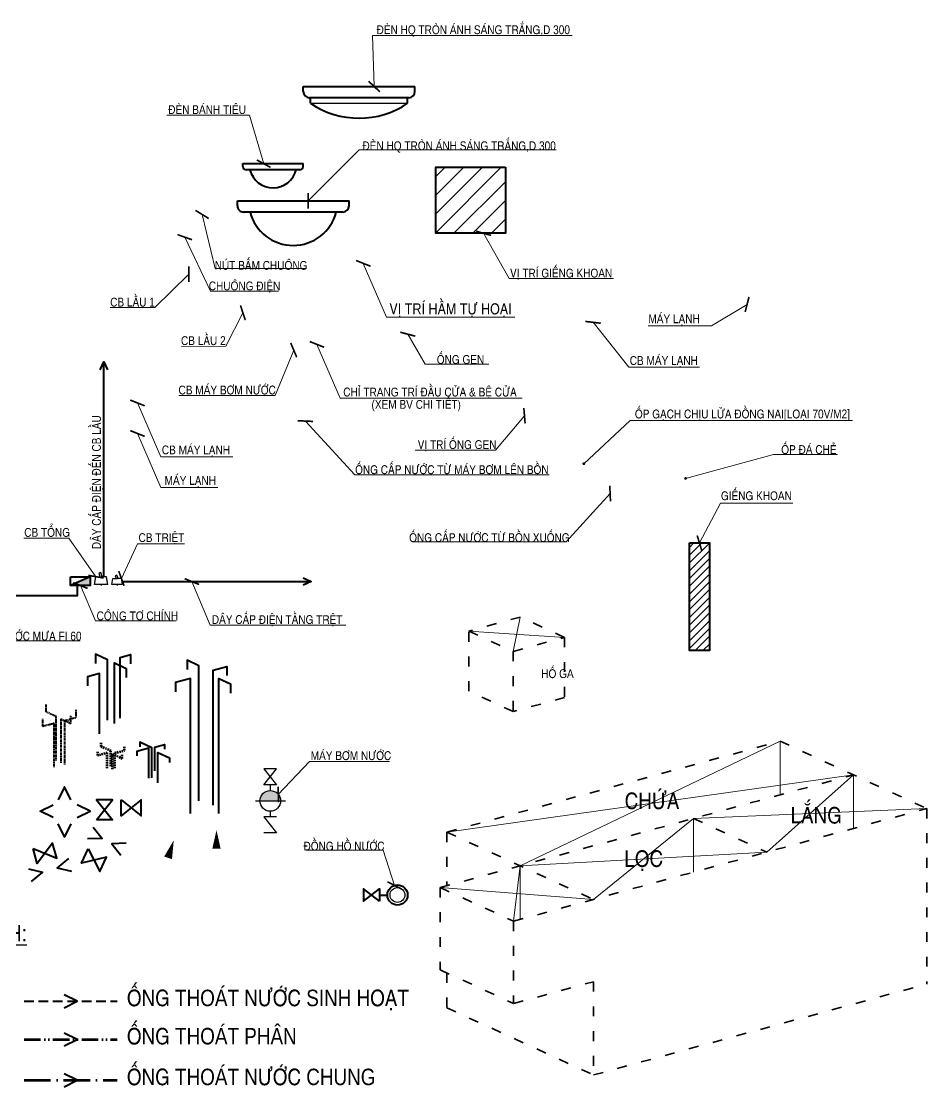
# Model space of a CAD drawing. Header units: millimetres. Extents: x -37049 to 129367, y 25385 to 90033.
# Drawn here: x 49909 to 66388, y 70639 to 90033 of the extents above; entities that cross this region are included whole.
import ezdxf
from ezdxf.enums import TextEntityAlignment as Align

# ---------------------------------------------------------------- set-up
doc = ezdxf.new("R2010")
doc.units = ezdxf.units.MM
doc.header["$MEASUREMENT"] = 0
for name, pattern in [('ACAD_ISO03W100', [30, 12, -18]), ('ACAD_ISO10W100', [18, 12, -3, 0, -3]), ('ACAD_ISO12W100', [21, 12, -3, 0, -3, 0, -3]), ('DASHED2', [0.375, 0.25, -0.125])]:
    doc.linetypes.add(name, pattern=pattern)
doc.layers.add('NCHU', color=70, linetype='Continuous')
for name, color, linetype, lineweight in [('NCKHBAO', 191, 'Continuous', 13), ('Ndnuoc1', 171, 'Continuous', 40), ('Ndnuoc2', 191, 'Continuous', 40), ('Ndnuoc3', 211, 'Continuous', 30), ('Ndnuoc5', 231, 'Continuous', 40), ('Ndnuoc6', 241, 'Continuous', 40), ('NKHUAT1', 54, 'ACAD_ISO03W100', 15), ('NKT1', 1, 'Continuous', 13), ('NMANH1', 45, 'Continuous', 9), ('NMANH3', 25, 'Continuous', 9), ('NTHAY2', 51, 'Continuous', 25)]:
    doc.layers.add(name, color=color, linetype=linetype, lineweight=lineweight)
doc.styles.add('AVO', font='vhelvcn.ttf')
doc.linetypes.add('ZIGZAG', pattern='A,0.0001,-0.2,[131,ltypeshp.shx,S=0.2,R=0,X=-0.2,Y=0],-0.4,[131,ltypeshp.shx,S=0.2,R=180,X=0.2,Y=0],-0.2', length=0.8001)
doc.dimstyles.new('50', dxfattribs={"dimtxt": 160, "dimasz": 120, "dimexe": 150, "dimexo": 150, "dimgap": 30, "dimtad": 1, "dimdec": 0, "dimlfac": 0.5, "dimzin": 0, "dimdsep": 46, "dimtxsty": 'AVO', "dimblk": 'ARCHTICK', "dimcen": -2, "dimdle": 120, "dimclrd": 256, "dimclre": 256, "dimclrt": 1, "dimadec": 0, "dimazin": 0, "dimtfac": 1, "dimtdec": 0, "dimtix": 1, "dimtmove": 2, "dimatfit": 3, "dimldrblk": 'ARCHTICK', "dimfxl": 0, "dimtolj": 1, "dimtzin": 0, "dimlwd": 0, "dimlwe": 0, "dimarcsym": 0})

# ---------------------------------------------------------------- blocks, each defined once
blk = doc.blocks.new('A$C67F636AF')
at = {"layer": 'Ndnuoc1', "color": 1}
blk.add_lwpolyline([(290, 70), (0, 299), (0, 70), (290, 299), (290, 70)], dxfattribs=at)
at = {"layer": 'Ndnuoc1'}
blk.add_lwpolyline([(290, 184), (433, 184)], dxfattribs=at)
blk.add_circle((617, 184), 184, dxfattribs=at)
at = {"layer": 'NTHAY2'}
blk.add_circle((617, 184), 135, dxfattribs=at)
blk = doc.blocks.new('A$C6DA86F5C')
at = {"layer": 'Ndnuoc5', "color": 3}
for p, q in [((0, 719), (0, 812)), ((0, 812), (2033, 812)), ((2033, 719), (2033, 812)), ((1921, 607), (112, 607))]:
    blk.add_line(p, q, dxfattribs=at)
for centre, radius, start, end in [((112, 719), 112, 179.999, 269.999), ((1016, 810), 810, 194.471, 345.5269), ((1921, 719), 112, 269.999, 359.999)]:
    blk.add_arc(centre, radius, start, end, dxfattribs=at)
blk = doc.blocks.new('A$C750539AD')
at = {"layer": 'Ndnuoc5', "color": 10}
for p, q in [((0, 381), (0, 431)), ((0, 431), (1098, 431)), ((1098, 381), (1098, 431)), ((1037, 320), (60, 320))]:
    blk.add_line(p, q, dxfattribs=at)
for centre, radius, start, end in [((60, 381), 60.5, 179.999, 269.999), ((549, 430), 437, 194.471, 345.5269), ((1037, 381), 60.5, 269.999, 359.999)]:
    blk.add_arc(centre, radius, start, end, dxfattribs=at)
blk = doc.blocks.new('_ARCHTICK')
at = {"color": 0, "linetype": 'ByBlock', "const_width": 0.15}
blk.add_lwpolyline([(-0.5, -0.5), (0.5, 0.5)], dxfattribs=at)
blk = doc.blocks.new('A$C2C44341D')
at = {"layer": 'Ndnuoc5', "color": 3}
for p, q in [((0, 480), (0, 572)), ((0, 572), (2033, 572)), ((2033, 480), (2033, 572)), ((1921, 368), (112, 368)), ((132, 268), (132, 368)), ((1900, 268), (1900, 368))]:
    blk.add_line(p, q, dxfattribs=at)
for centre, radius, start, end in [((112, 480), 112, 179.999, 269.999), ((1921, 480), 112, 269.999, 359.999), ((1016, 1561), 1566, 235.643, 304.3552)]:
    blk.add_arc(centre, radius, start, end, dxfattribs=at)
at = {"layer": 'NTHAY2'}
blk.add_line((132, 268), (1900, 268), dxfattribs=at)
blk = doc.blocks.new('A$C2D2069A8')
at = {"layer": 'Ndnuoc6'}
blk.add_hatch(color=7, dxfattribs=at).paths.add_polyline_path([(0, 0), (718, 311), (718, 0)])
at = {"layer": 'Ndnuoc6', "color": 7}
blk.add_line((718, 311), (0, 0), dxfattribs=at)
blk.add_lwpolyline([(0, 311), (718, 311), (718, 0), (0, 0)], close=True, dxfattribs=at)
blk = doc.blocks.new('A$C26FA5184')
at = {"layer": 'Ndnuoc3'}
blk.add_line((82, 22), (82, 0), dxfattribs=at)
for points in [[(95, 107), (79, 157), (53, 149), (66, 107)], [(0, 13), (18, 107), (82, 107)], [(164, 13), (0, 13)], [(164, 13), (146, 107), (82, 107)]]:
    blk.add_lwpolyline(points, dxfattribs=at)
blk = doc.blocks.new('A$C20E42A72')
at = {"layer": 'Ndnuoc3', "xscale": 2.25, "yscale": 2.25, "zscale": 2.25}
blk.add_blockref('A$C26FA5184', (0, 0), dxfattribs=at)
blk = doc.blocks.new('A$C748A53FB')
at = {"layer": 'Ndnuoc3'}
h = blk.add_hatch(color=3, dxfattribs=at)
edge = h.paths.add_edge_path()
edge.add_ellipse((132.8, 290.1), major_axis=(66.6, -66.6), ratio=1, start_angle=135, end_angle=225, ccw=False)
edge.add_ellipse((132.8, 290.1), major_axis=(66.6, -66.6), ratio=1, start_angle=45, end_angle=135, ccw=False)
edge.add_line((226.9, 290.1), (38.7, 290.1))
at = {"layer": 'Ndnuoc3', "color": 3}
blk.add_line((0, 290.1), (270.7, 290.1), dxfattribs=at)
at = {"layer": 'Ndnuoc3', "color": 1}
for points in [[(75.6, 435.1), (189.9, 580.3), (75.6, 580.3), (189.9, 435.1), (75.6, 435.1)], [(75.6, 145.1), (189.9, 0), (75.6, 0)], [(189.9, 145.1), (75.6, 145.1)]]:
    blk.add_lwpolyline(points, dxfattribs=at)
at = {"layer": 'Ndnuoc3', "color": 3}
for points in [[(132.8, 435.1), (132.8, 384.3)], [(132.8, 196), (132.8, 145.1)]]:
    blk.add_lwpolyline(points, dxfattribs=at)
blk.add_circle((132.8, 290.1), 94.1, dxfattribs=at)

msp = doc.modelspace()

# ---------------------------------------------------------------- hatches: boundary and pattern name
at = {"layer": 'NMANH1'}
h = msp.add_hatch(dxfattribs=at)
h.set_pattern_fill('ANSI31', color=256, scale=1927.767396, angle=-90, style=0)
h.set_pattern_definition([(225, (-11646.99, -1658552.04), (-170.392175, 170.392175), [])])
h.paths.add_polyline_path([(57453.7, 86174.4), (57453.7, 87376.9), (58719.7, 87376.9), (58719.7, 86174.4)])
h = msp.add_hatch(dxfattribs=at)
h.set_pattern_fill('ANSI31', color=256, scale=800, style=0)
h.set_pattern_definition([(45, (4.58, 4.7), (-70.71068, 70.71068), [])])
h.paths.add_polyline_path([(62433.9, 80536.7), (62070.2, 80536.7), (62070.2, 78577.6), (62433.9, 78577.6)])

# ---------------------------------------------------------------- linework, layer by layer
at = {"layer": 'Ndnuoc1', "color": 4, "linetype": 'DASHED2', "ltscale": 700}
msp.add_line((49959.1, 72193.8), (51654.7, 72193.8), dxfattribs=at)
at = {"layer": 'Ndnuoc1', "color": 1, "linetype": 'ACAD_ISO12W100', "lineweight": 60, "ltscale": 25}
msp.add_line((49959.1, 71497.4), (51654.7, 71497.4), dxfattribs=at)
at = {"layer": 'Ndnuoc1', "color": 2, "linetype": 'ACAD_ISO10W100', "lineweight": 80, "ltscale": 40}
msp.add_line((49959.1, 70755.7), (51654.7, 70755.7), dxfattribs=at)
at = {"layer": 'Ndnuoc1'}
msp.add_lwpolyline([(62070.2, 80536.7), (62433.9, 80536.7), (62433.9, 78577.6), (62070.2, 78577.6)], close=True, dxfattribs=at)
for points in [[(51476.1, 77308.4), (51476.1, 78411.1), (51261.5, 78509.6), (51261.5, 78343)], [(51706.2, 77350.3), (51706.2, 77350.3), (51706.2, 78452.9), (51896.2, 78504.8), (51896.2, 78338.2)], [(53142.6, 75845), (53142.6, 78302.8), (52928, 78401.2), (52928, 78234.6)], [(51334.9, 77059.4), (51334.9, 77059.4), (51334.9, 78162.1), (51112.5, 78101.4), (51112.5, 77934.8)], [(51603.8, 77249.8), (51603.8, 78352.5), (51818.4, 78254.1), (51818.4, 78087.5)], [(53401.2, 75762), (53401.2, 75762), (53401.2, 78219.8), (53651.9, 78288.2), (53651.9, 78121.6)], [(52986.1, 75610.4), (52986.1, 75610.4), (52986.1, 78068.2), (52716.2, 77994.5), (52716.2, 77827.9)], [(53502.6, 75610.4), (53502.6, 78068.2), (53717.2, 77969.7), (53717.2, 77803.1)], [(52281.7, 76258.6), (52281.7, 76809.9), (52067.1, 76908.4), (52067.1, 76825.1)], [(52337.9, 76387), (52337.9, 76819.3), (52512.9, 76867.1), (52512.9, 76783.8)], [(52231.8, 76252.3), (52231.8, 76252.3), (52231.8, 76803.7), (52009.3, 76743), (52009.3, 76659.7)], [(52390.9, 76171.2), (52390.9, 76722.6), (52605.5, 76624.2), (52605.5, 76540.8)]]:
    msp.add_lwpolyline(points, dxfattribs=at)
at = {"layer": 'Ndnuoc1', "linetype": 'DASHED2', "ltscale": 70}
for points in [[(50542.8, 76578.3), (50542.8, 76578.3), (50542.8, 77377.9), (50361.5, 77461.1), (50361.5, 77597.5)], [(50631.7, 76536.1), (50631.7, 76536.1), (50631.7, 77335.7), (50813.1, 77252.5), (50813.1, 77389)], [(50703, 76506), (50703, 76506), (50703, 77305.6), (50908.5, 77361.7), (50908.5, 77498.2)], [(50508.5, 76452.9), (50508.5, 76452.9), (50508.5, 77252.5), (50303, 77196.4), (50303, 77332.9)]]:
    msp.add_lwpolyline(points, dxfattribs=at)
at = {"layer": 'Ndnuoc1', "linetype": 'ACAD_ISO12W100', "lineweight": 60, "ltscale": 2}
for points in [[(51538.6, 76473.8), (51538.6, 76751.2), (51363.5, 76831.5), (51363.5, 76903.2)], [(51614, 76436.7), (51614, 76714.1), (51789.1, 76761.8), (51789.1, 76833.5)], [(51474.4, 76436.7), (51474.4, 76714.1), (51299.3, 76666.3), (51299.3, 76737.9)], [(51569, 76417.6), (51569, 76694.9), (51744.1, 76614.6), (51744.1, 76686.3)]]:
    msp.add_lwpolyline(points, dxfattribs=at)
at = {"layer": 'Ndnuoc1', "ltscale": 2}
for points in [[(50811.1, 75859), (50693.9, 76095.2), (50576.7, 75859)], [(50489.3, 75537.3), (50253.1, 75654.5), (50489.3, 75771.7)], [(50926.2, 75537.3), (51162.5, 75654.5), (50926.2, 75771.7)], [(50811.1, 75422), (50693.9, 75185.8), (50576.7, 75422)], [(51214.6, 75362.5), (51381.8, 75155.8), (51116.1, 75147.7)], [(51820.1, 75068.9), (51554.4, 75060.8), (51721.6, 74854.2)], [(50767.1, 74789.7), (50562, 74620.7), (50820.7, 74559.6)], [(50036.9, 74604.5), (50295.7, 74543.5), (50090.5, 74374.4)], [(50687.4, 72076.6), (50923.7, 72193.8), (50687.4, 72311)], [(50687.4, 71380.2), (50923.7, 71497.4), (50687.4, 71614.6)], [(50687.4, 70638.5), (50923.7, 70755.7), (50687.4, 70872.9)]]:
    msp.add_lwpolyline(points, dxfattribs=at)
at = {"layer": 'Ndnuoc1', "color": 1}
for points in [[(51280.2, 75495.4), (51568.1, 75861.2), (51280.2, 75861.2), (51568.1, 75495.4), (51280.2, 75495.4)], [(51725.8, 75858.8), (52091.5, 75570.8), (52091.5, 75858.8), (51725.8, 75570.8), (51725.8, 75858.8)], [(50124.1, 74977.6), (50552.8, 74796.2), (50477, 75074), (50199.9, 74699.9), (50124.1, 74977.6)], [(51125.5, 74971), (51337.9, 74556.7), (51457.9, 74818.5), (51005.4, 74709.2), (51125.5, 74971)]]:
    msp.add_lwpolyline(points, dxfattribs=at)
at = {"layer": 'Ndnuoc2'}
msp.add_lwpolyline([(58719.8, 87376.9), (58719.8, 86174.3), (57453.7, 86174.3), (57453.7, 87376.9)], close=True, dxfattribs=at)
at = {"layer": 'Ndnuoc6'}
for p, q in [((51411.2, 79923), (51411.2, 83835.3)), ((51741.7, 79834.4), (55184.9, 79834.4))]:
    msp.add_line(p, q, dxfattribs=at)
for points in [[(51343.8, 83688.3), (51411.2, 83835.3), (51478.7, 83688.3)], [(50924.9, 79762.4), (50924.9, 79573.7), (44016.5, 79573.7)], [(55037.9, 79901.9), (55184.9, 79834.4), (55037.9, 79766.9)]]:
    msp.add_lwpolyline(points, dxfattribs=at)
at = {"layer": 'NKHUAT1', "color": 5, "lineweight": 35, "ltscale": 15}
for p, q in [((57653.8, 75272.5), (63718.8, 76927.9)), ((63718.8, 76927.9), (66388, 75703.6)), ((57533.7, 74263.3), (65053.4, 76315.8)), ((58868.3, 73651.2), (66388, 75703.6)), ((66388, 75703.6), (66388, 72507.5)), ((62144, 75521.7), (63478.6, 74909.5)), ((57653.8, 75272.5), (57653.8, 74296.1)), ((57653.8, 75272.5), (60323, 74048.2)), ((57533.7, 74263.3), (57533.7, 72764.7)), ((57533.7, 74263.3), (58868.3, 73651.2)), ((58868.3, 73651.2), (58868.3, 72152.6)), ((57533.7, 72764.7), (58868.3, 72152.6)), ((57653.8, 72709.6), (57653.8, 72076.4)), ((58868.3, 72152.6), (60323, 72549.6)), ((60323, 72549.6), (60323, 70852.1)), ((60323, 70852.1), (66388, 72507.5)), ((57653.8, 72076.4), (60323, 70852.1))]:
    msp.add_line(p, q, dxfattribs=at)
for points in [[(59798, 78817.9), (59798, 77722.7), (58862.3, 77467.3), (58053.8, 77838.2), (58053.8, 78933.3), (58862.3, 78562.5), (59798, 78817.9), (58989.5, 79188.7), (58053.8, 78933.3)], [(58862.3, 78562.5), (58862.3, 77467.3)]]:
    msp.add_lwpolyline(points, dxfattribs=at)
at = {"layer": 'NMANH1'}
for p, q in [((58989.5, 79188.7), (58862.3, 78562.5)), ((58053.8, 78933.3), (59798, 78817.9))]:
    msp.add_line(p, q, dxfattribs=at)
at = {"layer": 'NMANH3', "ltscale": 100}
for p, q in [((63718.8, 76927.9), (58988.4, 74660.4)), ((63718.8, 76927.9), (63718.8, 75951.5)), ((57653.8, 75272.5), (65053.4, 76315.8)), ((65053.4, 76315.8), (63478.6, 74909.5)), ((65053.4, 76315.8), (65053.4, 75339.4)), ((62144, 75521.7), (66388, 75703.6)), ((62144, 75521.7), (60323, 74048.2)), ((62144, 75521.7), (62144, 74545.3)), ((58988.4, 74660.4), (63478.6, 74909.5)), ((58988.4, 74660.4), (58868.3, 73651.2)), ((58988.4, 74660.4), (58988.4, 73684)), ((57533.7, 74263.3), (60323, 74048.2))]:
    msp.add_line(p, q, dxfattribs=at)
at = {"layer": 'NMANH3'}
for points in [[(53461.3, 73805, 0, 0, 0), (53461.3, 75309.1, 0, 150, 0), (53461.3, 74973.5, 150, 150, 0)], [(52222.9, 73692, 0, 0, 0), (52683.2, 75124, 0, 150, 0), (52580.5, 74804.5, 150, 150, 0)]]:
    msp.add_lwpolyline(points, format="xyseb", dxfattribs=at)

# ---------------------------------------------------------------- block references
at = {"layer": 'NCKHBAO', "xscale": 2, "yscale": 2, "zscale": 2, "rotation": 359.9999999999985}
msp.add_blockref('A$C748A53FB', (54174.2, 75261.5), dxfattribs=at)
at = {"layer": 'Ndnuoc1'}
msp.add_blockref('A$C67F636AF', (56138.7, 73943.9), dxfattribs=at)
at = {"layer": 'NKT1', "xscale": 0.5, "yscale": 0.5, "zscale": 0.5}
msp.add_blockref('A$C2D2069A8', (50805.4, 79762.2), dxfattribs=at)
at = {"layer": 'NKT1', "linetype": 'ZIGZAG'}
for p, xscale, yscale, zscale in [((51239.9, 79762.2), 0.6666666666642413, 0.6666666666642413, 0.6666666666666665), ((51555.3, 79762.2), 0.5333333333320347, 0.5333333333320347, 0.5333333333339753)]:
    msp.add_blockref('A$C20E42A72', p, dxfattribs=dict(at, xscale=xscale, yscale=yscale, zscale=zscale))
at = {"layer": 'NTHAY2', "rotation": 359.9999999999985}
msp.add_blockref('A$C2C44341D', (55040.8, 88274.6), dxfattribs=at)
at = {"layer": 'NTHAY2'}
for name, p in [('A$C750539AD', (53941.6, 87011)), ('A$C6DA86F5C', (53841.7, 85953.3))]:
    msp.add_blockref(name, p, dxfattribs=at)

# ---------------------------------------------------------------- texts
at = {"layer": 'NCHU', "ltscale": 0.75, "style": 'AVO'}
for s, height, p in [('ÑEØN HQ TROØN AÙNH SAÙNG TRAÉNG,D 300', 160, (58134.8, 89894.8)), ('ÑEØN BAÙNH TIEÂU', 160, (53290.6, 88446)), ('ÑEØN HQ TROØN AÙNH SAÙNG TRAÉNG,D 300', 160, (57877.6, 87782.1)), ('NUÙT BAÁM CHUOÂNG', 160, (54272.7, 85625)), ('VÒ TRÍ GIEÁNG KHOAN', 160, (59734.7, 85465.6)), ('CHUOÂNG ÑIEÄN', 160, (53971.7, 85217.5)), ('VÒ TRÍ HAÀM TÖÏ HOAÏI', 200, (57721.4, 84819.2)), ('OÁNG GEN', 160, (57903.2, 83910.8)), ('OÁP GAÏCH CHÒU LÖÛA ÑOÀNG NAI[LOAÏI 70V/M2]', 160, (63034, 82897.2)), ('VÒ TRÍ OÁNG GEN', 160, (57840.6, 82343.4)), ('OÁP ÑAÙ CHEÛ', 160, (64243.5, 82271.3)), ('OÁNG CAÁP NÖÔÙC TÖØ MAÙY BÔM LEÂN BOÀN', 160, (57745.1, 81905)), ('OÁNG CAÁP NÖÔÙC TÖØ BOÀN XUOÁNG', 160, (58428.6, 80667.9)), ('HOÁ GA', 160, (59668.1, 78191.8)), ('MAÙY BÔM NÖÔÙC', 160, (55908.9, 76683.8)), ('CHÖÙA', 300, (61389.3, 75876.6)), ('LAÉNG', 300, (64377.1, 75644.8)), ('ÑOÀNG HOÀ NÖÔÙC', 160, (55782.8, 75052.4)), ('LOÏC', 300, (61237.9, 74756.4))]:
    msp.add_text(s, height=height, dxfattribs=at).set_placement(p, align=Align.MIDDLE)
for s, height, p in [('CB LAÀU 1', 160, (51526.2, 84841)), ('MAÙY LAÏNH', 160, (61321.9, 84537.9)), ('CB LAÀU 2', 160, (52815.1, 84140)), ('CB MAÙY LAÏNH', 160, (60982.4, 83777.8)), ('CB MAÙY BÔM NÖÔÙC', 160, (52769.9, 83241)), ('CHÆ TRANG TRÍ ÑAÀU CÖÛA & BEÄ CÖÛA', 160, (55769.2, 83204.3)), ('(XEM BV CHI TIEÁT)', 160, (56282.7, 82978.9)), ('CB MAÙY LAÏNH', 160, (52466.5, 82150.7)), ('MAÙY LAÏNH', 160, (52516, 81594.8)), ('GIEÁNG KHOAN', 160, (62642.6, 81316.3)), ('CB TOÅNG', 160, (49962.1, 80648.7)), ('CB TRIEÄT', 160, (52041.9, 80554.5)), ('COÂNG TÔ CHÍNH', 160, (51279.4, 79130.1)), ('DAÂY CAÁP ÑIEÄN TAÀNG TREÄT', 160, (53376.1, 79062.3)), ('OÁNG THOAÙT NÖÔÙC MÖA FI 60', 160, (48376.1, 78761.5)), ('%%uCHUÙ THÍCH:', 300, (48026.1, 73281.7)), ('OÁNG THOAÙT NÖÔÙC SINH HOAÏT', 300, (51831, 72104.6)), ('OÁNG THOAÙT PHAÂN', 300, (51831, 71408.3)), ('OÁNG THOAÙT NÖÔÙC CHUNG', 300, (51831, 70666.5))]:
    msp.add_text(s, height=height, dxfattribs=at).set_placement(p)
msp.add_text('DAÂY CAÁP ÑIEÄN ÑEÁN CB LAÀU', height=160, rotation=90, dxfattribs=at).set_placement((51356.8, 80423))

# ---------------------------------------------------------------- leaders
at = {"layer": 'NMANH3'}
for points, override in [([(56331.7, 88846.5), (56300.8, 89775.6), (59933.4, 89775.6)], {"dimasz": 200, "dimtad": 0}), ([(54320.7, 87441.6), (54060.5, 88326.9), (52558, 88326.9)], {"dimasz": 200, "dimtad": 0}), ([(55132.5, 86765.1), (56057.2, 87694.1), (59645, 87694.1)], {"dimasz": 200, "dimtad": 0}), ([(53199.4, 86517.6), (53435.7, 85536.2), (55098.6, 85536.2)], {"dimasz": 200, "dimtad": 0}), ([(58323.9, 86174.3), (58787.4, 85350.5), (60685.7, 85350.5)], {"dimasz": 200, "dimtad": 0}), ([(52882.9, 86104), (53351.3, 85122.5), (54592.1, 85122.5)], {"dimasz": 200, "dimtad": 0}), ([(56133.5, 85626.6), (56555.9, 84645.2), (58890.9, 84645.2)], {"dimasz": 200, "dimtad": 0}), ([(52957.2, 85430.2), (52340.9, 84824.8), (51523.7, 84824.8)], {"dimasz": 200, "dimtad": 0}), ([(63118.8, 84878.8), (62471, 84491.7), (61315.6, 84491.7)], {"dimasz": 200, "dimtad": 0}), ([(53941.7, 84727.4), (53633, 84120.5), (52822.6, 84116.3)], {"dimasz": 200, "dimtad": 0}), ([(60316.3, 84553.4), (60964.1, 83735.4), (62253.2, 83735.4)], {"dimasz": 200, "dimtad": 0}), ([(56943.7, 84337.5), (57262.4, 83791.6), (58421.4, 83791.6)], {"dimasz": 200, "dimtad": 0}), ([(54867.1, 84048.1), (54529.4, 83224.2), (52776.3, 83224.2)], {"dimasz": 200, "dimtad": 0}), ([(55289.2, 84151.6), (55711.6, 83170.2), (59025.5, 83170.2)], {"dimasz": 200, "dimtad": 0}), ([(52024.2, 83085.6), (52446.6, 82104.2), (53761.1, 82104.1)], {"dimasz": 200, "dimtad": 0}), ([(59067.3, 82852.8), (58540.9, 82227.7), (57078.2, 82227.7)], {"dimasz": 200, "dimtad": 0}), ([(55078.7, 82755.6), (55976.8, 81774.2), (59516.6, 81774.2)], {"dimasz": 200, "dimtad": 0}), ([(60147.1, 81979), (60993.6, 82767.5), (65040, 82767.5)], {"dimasz": 50, "dimtad": 0, "dimldrblk": 'Dot'}), ([(52024.2, 82529.7), (52446.6, 81548.3), (53487.9, 81548.3)], {"dimasz": 200, "dimtad": 0}), ([(61998.6, 81711.9), (63600.7, 82149.7), (64766, 82149.7)], {"dimasz": 50, "dimtad": 0, "dimldrblk": 'Dot'}), ([(60626, 81436), (59825.7, 80560.1), (57031.6, 80560.1)], {"dimasz": 200, "dimtad": 0}), ([(62252, 80536.7), (62638, 81261), (63949.5, 81261)], {"dimasz": 200, "dimtad": 0}), ([(51267.2, 79923), (50774.9, 80625.7), (49956, 80625.7)], {"dimasz": 200, "dimtad": 0}), ([(51730.8, 79890.8), (52021.9, 80518.8), (52880.5, 80518.8)], {"dimasz": 200, "dimtad": 0}), ([(50985, 79762.2), (51258.8, 79118.9), (52728.7, 79118.9)], {"dimasz": 200, "dimtad": 0}), ([(53012.9, 79834.4), (53347.2, 79043.2), (55813.2, 79043.2)], {"dimasz": 200, "dimtad": 0}), ([(47989.7, 78350.2), (48286.6, 78752.4), (50977.4, 78752.4)], {"dimasz": 200, "dimtad": 0}), ([(54586.8, 75959.3), (55152.7, 76558.6), (56607.9, 76558.6)], {"dimasz": 200, "dimtad": 0}), ([(56699.5, 74304), (56493.4, 74945), (55095.7, 74945)], {"dimasz": 200, "dimtad": 0})]:
    msp.add_leader(points, dimstyle='50', override=override, dxfattribs=at)

doc.saveas('drawing.dxf')
